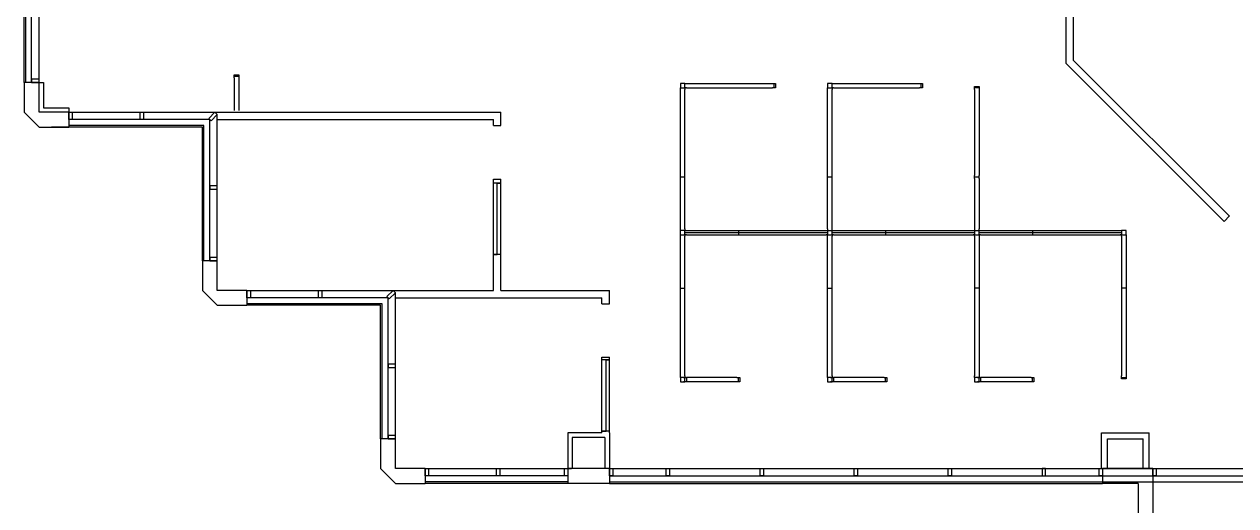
# Model space of a CAD drawing. Header units: inches. Extents: x 1104 to 3431, y 1204 to 3384.
# Drawn here: x 1204 to 2020, y 2431 to 2755 of the extents above; entities that cross this region are included whole.
import ezdxf

# ---------------------------------------------------------------- set-up
doc = ezdxf.new("R2010")
doc.units = ezdxf.units.IN
doc.header["$MEASUREMENT"] = 0
for name, color, linetype in [('E-B-FURR', 6, 'CONTINUOUS'), ('E-B-GLAZ', 8, 'CONTINUOUS'), ('E-B-MULL', 8, 'CONTINUOUS'), ('E-B-SHEL', 2, 'CONTINUOUS'), ('PANELS_201', 6, 'CONTINUOUS')]:
    doc.layers.add(name, color=color, linetype=linetype)

msp = doc.modelspace()

# ---------------------------------------------------------------- linework, layer by layer
at = {"layer": 'E-B-FURR'}
for p, q in [((1214.058273, 2716), (1214.058273, 3347)), ((1905.389827, 2836.610173), (1905.389827, 2729.017365)), ((1910.389827, 2831.610173), (1910.389827, 2731.088433)), ((1905.389827, 2729.017365), (2011.928609, 2622.478583)), ((1910.389827, 2731.088433), (2015.475366, 2626.002894)), ((1234, 2696), (1332.40901, 2696)), ((1332.63739, 2696), (1525, 2696)), ((1334, 2596), (1334, 2694.40901)), ((1525, 2687), (1525, 2696)), ((1334, 2691), (1520, 2691)), ((1520, 2687), (1520, 2691)), ((1520, 2687), (1525, 2687)), ((1520, 2576), (1520, 2651)), ((1520, 2651), (1525, 2651)), ((1525, 2576), (1525, 2651)), ((2015.598826, 2626.125572), (2011.928609, 2622.478583)), ((1354, 2576), (1452.40901, 2576)), ((1452.40901, 2576), (1520, 2576)), ((1454, 2476), (1454, 2574.40901)), ((1454, 2571), (1593, 2571)), ((1525, 2576), (1598, 2576)), ((1593, 2567), (1593, 2571)), ((1598, 2567), (1598, 2576)), ((1593, 2567), (1598, 2567)), ((1593, 2480), (1593, 2531)), ((1593, 2531), (1598, 2531)), ((1598, 2480), (1598, 2531)), ((1570, 2480), (1570, 2456)), ((1593, 2480), (1570, 2480)), ((1573, 2477), (1573, 2456)), ((1595, 2477), (1573, 2477)), ((1595, 2477), (1595, 2456)), ((1598, 2480), (1598, 2456)), ((1929.388707, 2456), (1929.388707, 2480)), ((1929.388707, 2480), (1961.388707, 2480)), ((1933.388707, 2456), (1933.388707, 2476)), ((1933.388707, 2476), (1957.388707, 2476)), ((1957.388707, 2456), (1957.388707, 2476)), ((1961.388707, 2456), (1961.388707, 2480)), ((1474, 2456), (1572.40901, 2456)), ((1598, 2456), (2046.732012, 2456))]:
    msp.add_line(p, q, dxfattribs=at)
msp.add_lwpolyline([(1214, 2716), (1217, 2716), (1217, 2699), (1234, 2699), (1234, 2696)], dxfattribs=at)
at = {"layer": 'E-B-GLAZ'}
for p, q in [((1204, 2716), (1204, 3347.104663)), ((1205, 2716), (1205, 3347.104663)), ((1209, 2716), (1209, 3347)), ((1316.384776, 2686), (1222.384776, 2686)), ((1329, 2691), (1234, 2691)), ((1325, 2687), (1234, 2687)), ((1324, 2686), (1234, 2686)), ((1324, 2596), (1324, 2686)), ((1325, 2596), (1325, 2687)), ((1329, 2596), (1329, 2691)), ((1449, 2571), (1354, 2571)), ((1449, 2476), (1449, 2571)), ((1445, 2567), (1354, 2567)), ((1444, 2566), (1354, 2566)), ((1444, 2476), (1444, 2566)), ((1445, 2476), (1445, 2567)), ((1570, 2451), (1474, 2451)), ((1598, 2451), (2049.003541, 2451)), ((1570, 2447), (1474, 2447)), ((1570, 2446), (1474, 2446)), ((1598, 2447), (2049.003541, 2447)), ((1598, 2446), (1930, 2446))]:
    msp.add_line(p, q, dxfattribs=at)
for points in [[(1524.919673, 2600.122912), (1519.919673, 2600.122912), (1522.55832, 2600.122912), (1522.55832, 2648.122912), (1524.919673, 2648.122912), (1519.919673, 2648.122912)], [(1598.106999, 2481.214719), (1593.106999, 2481.214719), (1595.745645, 2481.214719), (1595.745645, 2529.214719), (1598.106999, 2529.214719), (1593.106999, 2529.214719)]]:
    msp.add_lwpolyline(points, dxfattribs=at)
at = {"layer": 'E-B-MULL'}
for points in [[(1209, 2716), (1214, 2716), (1214, 2718.25), (1209, 2718.25)], [(1234, 2691), (1234, 2696), (1236.25, 2696), (1236.25, 2691)], [(1282.079505, 2691), (1282.079505, 2696), (1284.329505, 2696), (1284.329505, 2691)], [(1329.795495, 2690.204505), (1334, 2694.40901), (1332.40901, 2696), (1328.204505, 2691.795495)], [(1329.795495, 2690.204505), (1334, 2694.40901), (1332.40901, 2696), (1328.204505, 2691.795495)], [(1329, 2644.079505), (1334, 2644.079505), (1334, 2646.329505), (1329, 2646.329505)], [(1329, 2596), (1334, 2596), (1334, 2598.25), (1329, 2598.25)], [(1354, 2571), (1354, 2576), (1356.25, 2576), (1356.25, 2571)], [(1402.079505, 2571), (1402.079505, 2576), (1404.329505, 2576), (1404.329505, 2571)], [(1449.795495, 2570.204505), (1454, 2574.40901), (1452.40901, 2576), (1448.204505, 2571.795495)], [(1449, 2524.079505), (1454, 2524.079505), (1454, 2526.329505), (1449, 2526.329505)], [(1449, 2476), (1454, 2476), (1454, 2478.25), (1449, 2478.25)], [(1474, 2451), (1474, 2456), (1476.25, 2456), (1476.25, 2451)], [(1522.079505, 2451), (1522.079505, 2456), (1524.329505, 2456), (1524.329505, 2451)], [(1567.75, 2451), (1567.75, 2456), (1570, 2456), (1570, 2451)], [(1598, 2451), (1598, 2456), (1600.25, 2456), (1600.25, 2451)], [(1636.25, 2451), (1636.25, 2456), (1638.5, 2456), (1638.5, 2451)], [(1699.5625, 2451), (1699.5625, 2456), (1701.8125, 2456), (1701.8125, 2451)], [(1762.875, 2451), (1762.875, 2456), (1765.125, 2456), (1765.125, 2451)], [(1826.1875, 2451), (1826.1875, 2456), (1828.4375, 2456), (1828.4375, 2451)], [(1891.75, 2451), (1891.75, 2456), (1889.5, 2456), (1889.5, 2451)], [(1927.75, 2451), (1927.75, 2456), (1930, 2456), (1930, 2451)], [(1963.977183, 2451), (1963.977183, 2456), (1966.227183, 2456), (1966.227183, 2451)]]:
    msp.add_lwpolyline(points, close=True, dxfattribs=at)
at = {"layer": 'E-B-SHEL'}
for p, q in [((1204, 2716), (1204, 2696)), ((1214, 2716), (1204, 2716)), ((1214, 2696), (1214, 2716)), ((1204, 2696), (1214, 2686)), ((1234, 2696), (1214, 2696)), ((1234, 2696), (1234, 2686)), ((1214, 2686), (1234, 2686)), ((1334, 2596), (1324, 2596)), ((1324, 2596), (1324, 2576)), ((1334, 2576), (1334, 2596)), ((1324, 2576), (1334, 2566)), ((1354, 2576), (1334, 2576)), ((1354, 2576), (1354, 2566)), ((1334, 2566), (1354, 2566)), ((1454, 2476), (1444, 2476)), ((1444, 2476), (1444, 2456)), ((1454, 2456), (1454, 2476)), ((1444, 2456), (1454, 2446)), ((1474, 2456), (1454, 2456)), ((1474, 2456), (1474, 2446)), ((1598, 2456), (1570, 2456)), ((1570, 2456), (1570, 2446)), ((1598, 2456), (1598, 2446)), ((1930, 2456), (1930, 2446)), ((1964, 2456), (1930, 2456)), ((1964, 2456), (1964, 2336)), ((1454, 2446), (1474, 2446)), ((1598, 2446), (1570, 2446)), ((1954, 2446), (1930, 2446)), ((1954, 2446), (1954, 2366))]:
    msp.add_line(p, q, dxfattribs=at)
at = {"layer": 'PANELS_201', "linetype": 'Continuous'}
for p, q in [((1648.932782, 2514.415527), (1648.932782, 2517.415527)), ((1747.932782, 2514.415527), (1747.932782, 2517.415527)), ((1846.932782, 2514.415527), (1846.932782, 2517.415527))]:
    msp.add_line(p, q, dxfattribs=at)
for points in [[(1345.394407, 2719.132527), (1345.394407, 2720.132527), (1345.394407, 2721.132527), (1348.394407, 2721.132527), (1348.394407, 2719.132527)], [(1348.394407, 2720.132527), (1345.394407, 2720.132527)], [(1345.394407, 2719.132527), (1345.394407, 2697.132527)], [(1348.394407, 2719.132527), (1348.394407, 2697.132527)], [(1648.932782, 2715.415527), (1645.932782, 2715.415527), (1645.932782, 2712.415527)], [(1645.932782, 2711.415527), (1645.932782, 2712.415527), (1648.932782, 2712.415527), (1648.932782, 2711.415527)], [(1645.932782, 2653.415527), (1645.932782, 2711.415527)], [(1649.932782, 2712.415527), (1648.932782, 2712.415527), (1648.932782, 2715.415527), (1649.932782, 2715.415527)], [(1648.932782, 2653.415527), (1648.932782, 2711.415527)], [(1649.932782, 2715.415527), (1707.932782, 2715.415527)], [(1649.932782, 2712.415527), (1707.932782, 2712.415527)], [(1707.932782, 2715.415527), (1708.932782, 2715.415527), (1709.932782, 2715.415527), (1709.932782, 2712.415527), (1707.932782, 2712.415527)], [(1708.932782, 2712.415527), (1708.932782, 2715.415527)], [(1747.932782, 2715.415527), (1744.932782, 2715.415527), (1744.932782, 2712.415527)], [(1744.932782, 2711.415527), (1744.932782, 2712.415527), (1747.932782, 2712.415527), (1747.932782, 2711.415527)], [(1744.932782, 2653.415527), (1744.932782, 2711.415527)], [(1748.932782, 2712.415527), (1747.932782, 2712.415527), (1747.932782, 2715.415527), (1748.932782, 2715.415527)], [(1747.932782, 2653.415527), (1747.932782, 2711.415527)], [(1748.932782, 2715.415527), (1806.932782, 2715.415527)], [(1748.932782, 2712.415527), (1806.932782, 2712.415527)], [(1806.932782, 2715.415527), (1807.932782, 2715.415527), (1808.932782, 2715.415527), (1808.932782, 2712.415527), (1806.932782, 2712.415527)], [(1807.932782, 2712.415527), (1807.932782, 2715.415527)], [(1843.932782, 2711.415527), (1843.932782, 2712.415527), (1843.932782, 2713.415527), (1846.932782, 2713.415527), (1846.932782, 2711.415527)], [(1846.932782, 2712.415527), (1843.932782, 2712.415527)], [(1843.932782, 2711.415527), (1843.932782, 2653.415527)], [(1846.932782, 2711.415527), (1846.932782, 2653.415527)], [(1345.394407, 2696.132527), (1348.394407, 2696.132527), (1348.394407, 2695.882527), (1345.394407, 2695.882527), (1345.394407, 2696.132527)], [(1645.932782, 2651.415527), (1645.932782, 2653.415527)], [(1645.932782, 2652.415527), (1648.932782, 2652.415527)], [(1645.932782, 2617.415527), (1645.932782, 2651.415527)], [(1648.932782, 2651.415527), (1648.932782, 2653.415527)], [(1648.932782, 2617.415527), (1648.932782, 2651.415527)], [(1744.932782, 2651.415527), (1744.932782, 2653.415527)], [(1744.932782, 2652.415527), (1747.932782, 2652.415527)], [(1744.932782, 2617.415527), (1744.932782, 2651.415527)], [(1747.932782, 2651.415527), (1747.932782, 2653.415527)], [(1747.932782, 2617.415527), (1747.932782, 2651.415527)], [(1843.932782, 2651.415527), (1843.932782, 2653.415527)], [(1843.932782, 2652.415527), (1846.932782, 2652.415527)], [(1843.932782, 2651.415527), (1843.932782, 2617.415527)], [(1846.932782, 2651.415527), (1846.932782, 2653.415527)], [(1846.932782, 2651.415527), (1846.932782, 2617.415527)], [(1648.932782, 2617.415527), (1648.932782, 2616.415527), (1645.932782, 2616.415527), (1645.932782, 2617.415527)], [(1645.932782, 2613.415527), (1645.932782, 2616.415527)], [(1645.932782, 2612.415527), (1645.932782, 2613.415527), (1648.932782, 2613.415527), (1648.932782, 2612.415527)], [(1645.932782, 2578.415527), (1645.932782, 2612.415527)], [(1649.932782, 2613.415527), (1648.932782, 2613.415527), (1648.932782, 2616.415527), (1649.932782, 2616.415527)], [(1648.932782, 2614.915527), (1684.932782, 2614.915527)], [(1648.932782, 2578.415527), (1648.932782, 2612.415527)], [(1649.932782, 2616.415527), (1683.932782, 2616.415527)], [(1649.932782, 2613.415527), (1683.932782, 2613.415527)], [(1683.932782, 2616.415527), (1685.932782, 2616.415527)], [(1683.932782, 2613.415527), (1685.932782, 2613.415527)], [(1684.932782, 2616.415527), (1684.932782, 2613.415527)], [(1684.932782, 2614.915527), (1744.932782, 2614.915527)], [(1685.932782, 2616.415527), (1743.932782, 2616.415527)], [(1685.932782, 2613.415527), (1743.932782, 2613.415527)], [(1743.932782, 2616.415527), (1744.932782, 2616.415527), (1744.932782, 2613.415527), (1743.932782, 2613.415527)], [(1744.932782, 2617.415527), (1744.932782, 2616.415527), (1747.932782, 2616.415527), (1747.932782, 2617.415527)], [(1744.932782, 2612.415527), (1744.932782, 2613.415527), (1747.932782, 2613.415527), (1747.932782, 2612.415527)], [(1744.932782, 2578.415527), (1744.932782, 2612.415527)], [(1748.932782, 2613.415527), (1747.932782, 2613.415527), (1747.932782, 2616.415527), (1748.932782, 2616.415527)], [(1747.932782, 2614.915527), (1783.932782, 2614.915527)], [(1747.932782, 2578.415527), (1747.932782, 2612.415527)], [(1748.932782, 2616.415527), (1782.932782, 2616.415527)], [(1748.932782, 2613.415527), (1782.932782, 2613.415527)], [(1782.932782, 2616.415527), (1784.932782, 2616.415527)], [(1782.932782, 2613.415527), (1784.932782, 2613.415527)], [(1783.932782, 2616.415527), (1783.932782, 2613.415527)], [(1783.932782, 2614.915527), (1843.932782, 2614.915527)], [(1784.932782, 2616.415527), (1842.932782, 2616.415527)], [(1784.932782, 2613.415527), (1842.932782, 2613.415527)], [(1842.932782, 2616.415527), (1843.932782, 2616.415527), (1843.932782, 2613.415527), (1842.932782, 2613.415527)], [(1843.932782, 2617.415527), (1843.932782, 2616.415527), (1846.932782, 2616.415527), (1846.932782, 2617.415527)], [(1843.932782, 2612.415527), (1843.932782, 2613.415527), (1846.932782, 2613.415527), (1846.932782, 2612.415527)], [(1843.932782, 2612.415527), (1843.932782, 2578.415527)], [(1847.932782, 2613.415527), (1846.932782, 2613.415527), (1846.932782, 2616.415527), (1847.932782, 2616.415527)], [(1846.932782, 2614.915527), (1882.932782, 2614.915527)], [(1846.932782, 2612.415527), (1846.932782, 2578.415527)], [(1847.932782, 2616.415527), (1881.932782, 2616.415527)], [(1847.932782, 2613.415527), (1881.932782, 2613.415527)], [(1881.932782, 2616.415527), (1883.932782, 2616.415527)], [(1881.932782, 2613.415527), (1883.932782, 2613.415527)], [(1882.932782, 2616.415527), (1882.932782, 2613.415527)], [(1882.932782, 2614.915527), (1942.932782, 2614.915527)], [(1883.932782, 2616.415527), (1941.932782, 2616.415527)], [(1883.932782, 2613.415527), (1941.932782, 2613.415527)], [(1941.932782, 2616.415527), (1942.932782, 2616.415527), (1942.932782, 2613.415527), (1941.932782, 2613.415527)], [(1945.932782, 2613.415527), (1945.932782, 2616.415527), (1942.932782, 2616.415527)], [(1942.932782, 2612.415527), (1942.932782, 2613.415527), (1945.932782, 2613.415527), (1945.932782, 2612.415527)], [(1942.932782, 2612.415527), (1942.932782, 2578.415527)], [(1945.932782, 2612.415527), (1945.932782, 2578.415527)], [(1645.932782, 2576.415527), (1645.932782, 2578.415527)], [(1648.932782, 2576.415527), (1648.932782, 2578.415527)], [(1744.932782, 2576.415527), (1744.932782, 2578.415527)], [(1747.932782, 2576.415527), (1747.932782, 2578.415527)], [(1843.932782, 2578.415527), (1843.932782, 2576.415527)], [(1846.932782, 2578.415527), (1846.932782, 2576.415527)], [(1942.932782, 2578.415527), (1942.932782, 2576.415527)], [(1945.932782, 2578.415527), (1945.932782, 2576.415527)], [(1645.932782, 2577.415527), (1648.932782, 2577.415527)], [(1645.932782, 2518.415527), (1645.932782, 2576.415527)], [(1648.932782, 2518.415527), (1648.932782, 2576.415527)], [(1744.932782, 2577.415527), (1747.932782, 2577.415527)], [(1744.932782, 2518.415527), (1744.932782, 2576.415527)], [(1747.932782, 2518.415527), (1747.932782, 2576.415527)], [(1846.932782, 2577.415527), (1843.932782, 2577.415527)], [(1843.932782, 2576.415527), (1843.932782, 2518.415527)], [(1846.932782, 2576.415527), (1846.932782, 2518.415527)], [(1945.932782, 2577.415527), (1942.932782, 2577.415527)], [(1942.932782, 2576.415527), (1942.932782, 2518.415527)], [(1945.932782, 2576.415527), (1945.932782, 2518.415527)], [(1648.932782, 2518.415527), (1648.932782, 2517.415527), (1645.932782, 2517.415527), (1645.932782, 2518.415527)], [(1645.932782, 2517.415527), (1645.932782, 2514.415527), (1648.932782, 2514.415527)], [(1647.932782, 2517.415527), (1648.932782, 2517.415527), (1649.932782, 2517.415527), (1649.932782, 2514.415527), (1647.932782, 2514.415527)], [(1649.932782, 2514.415527), (1648.932782, 2514.415527), (1648.932782, 2517.415527), (1649.932782, 2517.415527)], [(1683.93278, 2517.415527), (1649.932782, 2517.415527)], [(1683.93278, 2514.415527), (1649.932782, 2514.415527)], [(1683.93278, 2517.415527), (1684.93278, 2517.415527), (1685.93278, 2517.415527), (1685.93278, 2514.415527), (1683.93278, 2514.415527)], [(1684.93278, 2514.415527), (1684.93278, 2517.415527)], [(1747.932782, 2518.415527), (1747.932782, 2517.415527), (1744.932782, 2517.415527), (1744.932782, 2518.415527)], [(1744.932782, 2517.415527), (1744.932782, 2514.415527), (1747.932782, 2514.415527)], [(1746.932782, 2517.415527), (1747.932782, 2517.415527), (1748.932782, 2517.415527), (1748.932782, 2514.415527), (1746.932782, 2514.415527)], [(1748.932782, 2514.415527), (1747.932782, 2514.415527), (1747.932782, 2517.415527), (1748.932782, 2517.415527)], [(1782.93278, 2517.415527), (1748.932782, 2517.415527)], [(1782.93278, 2514.415527), (1748.932782, 2514.415527)], [(1782.93278, 2517.415527), (1783.93278, 2517.415527), (1784.93278, 2517.415527), (1784.93278, 2514.415527), (1782.93278, 2514.415527)], [(1783.93278, 2514.415527), (1783.93278, 2517.415527)], [(1846.932782, 2518.415527), (1846.932782, 2517.415527), (1843.932782, 2517.415527), (1843.932782, 2518.415527)], [(1843.932782, 2517.415527), (1843.932782, 2514.415527), (1846.932782, 2514.415527)], [(1845.932782, 2517.415527), (1846.932782, 2517.415527), (1847.932782, 2517.415527), (1847.932782, 2514.415527), (1845.932782, 2514.415527)], [(1847.932782, 2514.415527), (1846.932782, 2514.415527), (1846.932782, 2517.415527), (1847.932782, 2517.415527)], [(1881.93278, 2517.415527), (1847.932782, 2517.415527)], [(1881.93278, 2514.415527), (1847.932782, 2514.415527)], [(1881.93278, 2517.415527), (1882.93278, 2517.415527), (1883.93278, 2517.415527), (1883.93278, 2514.415527), (1881.93278, 2514.415527)], [(1882.93278, 2514.415527), (1882.93278, 2517.415527)], [(1945.932782, 2518.415527), (1945.932782, 2517.415527), (1945.932782, 2516.415527), (1942.932782, 2516.415527), (1942.932782, 2518.415527)], [(1942.932782, 2517.415527), (1945.932782, 2517.415527)]]:
    msp.add_lwpolyline(points, dxfattribs=at)

doc.saveas('drawing.dxf')
